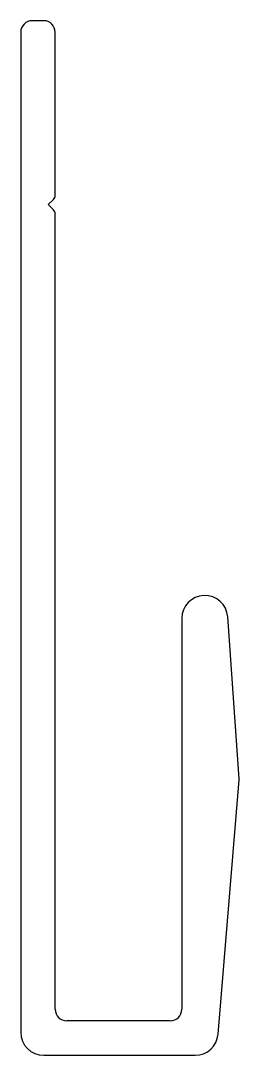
# Model space of a CAD drawing. Extents: x 1.9 to 11.4, y 1.5 to 46.5.
import ezdxf

# ---------------------------------------------------------------- set-up
doc = ezdxf.new("R2010")
doc.units = 0
doc.layers.get('0').update_dxf_attribs({"linetype": 'CONTINUOUS'})

msp = doc.modelspace()

# ---------------------------------------------------------------- linework, layer by layer
for p, q in [((2.857, 46.542), (2.357, 46.542)), ((1.857, 46.042), (1.857, 2.542)), ((3.357, 38.945), (3.357, 46.042)), ((3.057, 38.542), (3.284, 38.769)), ((3.284, 38.315), (3.057, 38.542)), ((3.357, 3.542), (3.357, 38.138)), ((8.857, 20.542), (8.857, 3.542)), ((11.356, 13.561), (10.855, 20.613)), ((10.434, 2.459), (11.356, 13.522)), ((8.357, 3.042), (3.857, 3.042)), ((2.857, 1.542), (9.437, 1.542))]:
    msp.add_line(p, q)
for centre, radius, start, end in [((2.357, 46.042), 0.5, 90, 180), ((2.857, 46.042), 0.5, 0, 90), ((3.107, 38.945), 0.25, 315, 360), ((3.107, 38.138), 0.25, 0, 45), ((9.857, 20.542), 1, 4.0651, 180), ((11.106, 13.543), 0.25, 355.2364, 4.0651), ((3.857, 3.542), 0.5, 180, 270), ((8.357, 3.542), 0.5, 270, 0), ((2.857, 2.542), 1, 180, 270), ((9.437, 2.542), 1, 270, 355.2364)]:
    msp.add_arc(centre, radius, start, end)

doc.saveas('drawing.dxf')
